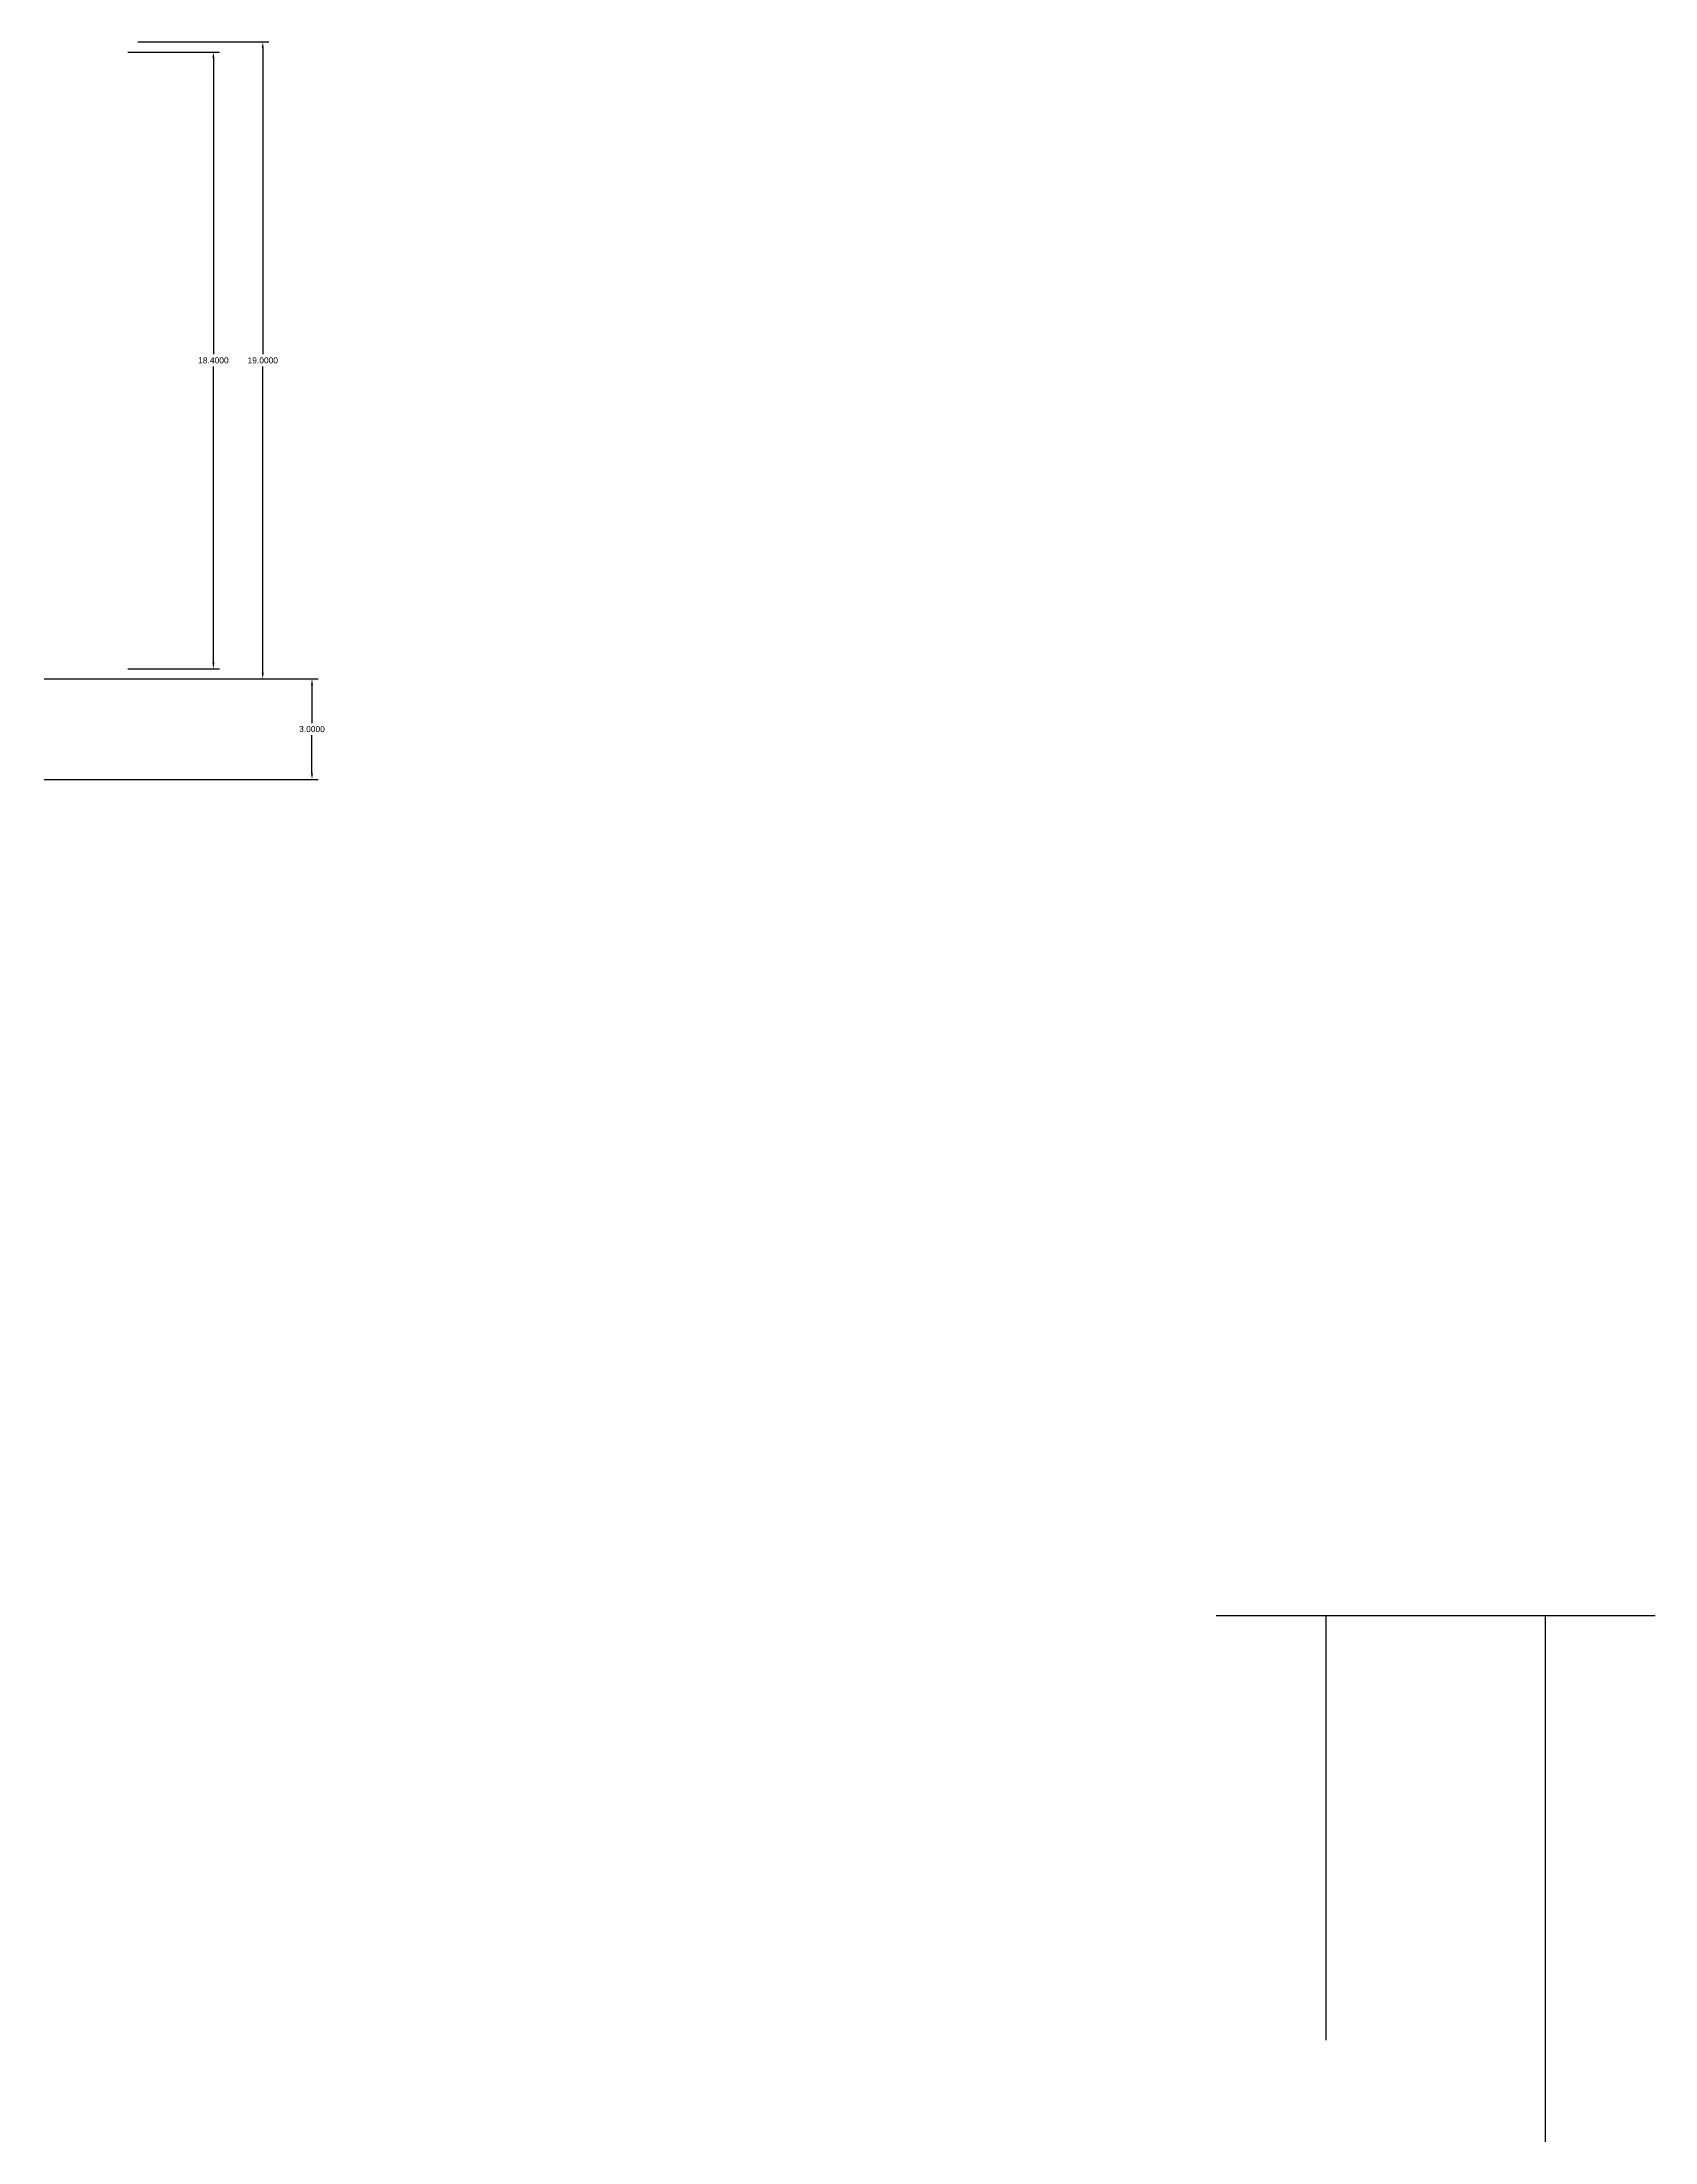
# Model space of a CAD drawing. Header units: millimetres. Extents: x -85 to 72, y -55 to 85.
# Drawn here: x 23.9 to 72.1, y -55.1 to 7.6 of the extents above; entities that cross this region are included whole.
import ezdxf

# ---------------------------------------------------------------- set-up
doc = ezdxf.new("R2010")
doc.units = ezdxf.units.MM
doc.header["$MEASUREMENT"] = 0
doc.styles.get("Standard").update_dxf_attribs({"font": 'arial.ttf'})
doc.dimstyles.get("Standard").update_dxf_attribs({"dimtxt": 0.18, "dimasz": 0.18, "dimexe": 0.18, "dimexo": 0.0625, "dimgap": 0.09, "dimtad": 0, "dimtih": 1, "dimtoh": 1, "dimdec": 4, "dimzin": 0, "dimdsep": 46, "dimtxsty": 'Standard', "dimcen": 0.09, "dimadec": 0, "dimazin": 0, "dimtfac": 1, "dimtdec": 4, "dimtofl": 0, "dimtmove": 0, "dimatfit": 3, "dimfxl": 1, "dimtolj": 1, "dimtzin": 0, "dimarcsym": 0})

# ---------------------------------------------------------------- blocks, each defined once
blk = doc.blocks.new('*D1')
at = {"color": 0, "lineweight": -2, "transparency": 16777216}
for p, q in [((26.793, 7.589), (30.699, 7.589)), ((30.519, 7.409), (30.519, -1.729)), ((30.519, -11.231), (30.519, -2.093)), ((26.793, -11.411), (30.699, -11.411))]:
    blk.add_line(p, q, dxfattribs=at)
at = {"color": 0, "transparency": 16777216}
for points in [[(30.489, 7.409), (30.549, 7.409), (30.519, 7.589)], [(30.489, -11.231), (30.549, -11.231), (30.519, -11.411)]]:
    blk.add_solid(points, dxfattribs=at)
at = {"layer": 'Defpoints', "color": 0, "transparency": 16777216}
for p in [(26.731, 7.589), (26.731, -11.411), (30.519, -11.411)]:
    blk.add_point(p, dxfattribs=at)
at = {"color": 0, "transparency": 16777216, "insert": (30.519, -1.911), "char_height": 0.18, "attachment_point": 5}
blk.add_mtext('\\A1;19.0000', dxfattribs=at)
blk = doc.blocks.new('*D2')
at = {"color": 0, "lineweight": -2, "transparency": 16777216}
for p, q in [((26.493, 7.289), (29.226, 7.289)), ((29.046, 7.109), (29.046, -1.729)), ((29.046, -10.931), (29.046, -2.093)), ((26.493, -11.111), (29.226, -11.111))]:
    blk.add_line(p, q, dxfattribs=at)
at = {"color": 0, "transparency": 16777216}
for points in [[(29.016, 7.109), (29.076, 7.109), (29.046, 7.289)], [(29.016, -10.931), (29.076, -10.931), (29.046, -11.111)]]:
    blk.add_solid(points, dxfattribs=at)
at = {"layer": 'Defpoints', "color": 0, "transparency": 16777216}
for p in [(26.431, 7.289), (26.431, -11.111), (29.046, -11.111)]:
    blk.add_point(p, dxfattribs=at)
at = {"color": 0, "transparency": 16777216, "insert": (29.046, -1.911), "char_height": 0.18, "attachment_point": 5}
blk.add_mtext('\\A1;18.4000', dxfattribs=at)
blk = doc.blocks.new('*D3')
at = {"color": 0, "lineweight": -2, "transparency": 16777216}
for p, q in [((23.993, -11.411), (32.168, -11.411)), ((31.988, -11.591), (31.988, -12.729)), ((31.988, -14.231), (31.988, -13.093)), ((23.993, -14.411), (32.168, -14.411))]:
    blk.add_line(p, q, dxfattribs=at)
at = {"color": 0, "transparency": 16777216}
for points in [[(31.958, -11.591), (32.018, -11.591), (31.988, -11.411)], [(31.958, -14.231), (32.018, -14.231), (31.988, -14.411)]]:
    blk.add_solid(points, dxfattribs=at)
at = {"layer": 'Defpoints', "color": 0, "transparency": 16777216}
for p in [(23.931, -11.411, -3.2), (23.931, -14.411, -3.2), (31.988, -14.411)]:
    blk.add_point(p, dxfattribs=at)
at = {"color": 0, "transparency": 16777216, "insert": (31.988, -12.911), "char_height": 0.18, "attachment_point": 5}
blk.add_mtext('\\A1;3.0000', dxfattribs=at)

msp = doc.modelspace()

# ---------------------------------------------------------------- linework, layer by layer
for p, q in [((72.06373, -39.36164, -8.8), (58.96373, -39.36164, -8.8)), ((62.23873, -39.36164, -4.8), (62.23873, -39.36164, -8.8)), ((68.78873, -39.36164, -4.8), (68.78873, -39.36164, -8.8)), ((72.06373, -39.36164, -13.1), (72.06373, -39.36164, -8.8))]:
    msp.add_line(p, q)
at = {"extrusion": (0, -1, 0)}
for p, q in [((62.23873, -39.36164, -6.8), (62.23873, -52.02322, -6.8)), ((65.51373, -39.36164, -4.4), (65.51373, -39.36164, -4.8)), ((68.78873, -39.36164, -0.4), (68.78873, -39.36164, -4.4)), ((68.78873, -39.36164, -6.8), (68.78873, -55.06285, -6.8))]:
    msp.add_line(p, q, dxfattribs=at)
at = {"extrusion": (-1, 0, 0)}
msp.add_line((68.78873, -39.36164, -2.4), (68.78873, -41.26164, -2.4), dxfattribs=at)

# ---------------------------------------------------------------- dimensions: what is measured, and where the dimension line sits
for base, p1, p2, picture, middle in [((30.5187, -11.41123), (26.73091, 7.58877), (26.73091, -11.41123), '*D1', (30.5187, -1.91123)), ((29.04613, -11.11123), (26.43091, 7.28877), (26.43091, -11.11123), '*D2', (29.04613, -1.91123)), ((31.98841, -14.41123), (23.93091, -11.41123, -3.2), (23.93091, -14.41123, -3.2), '*D3', (31.98841, -12.91123))]:
    dim = msp.add_linear_dim(base=base, p1=p1, p2=p2, angle=90, dimstyle='Standard')
    dim.commit()
    dim.dimension.update_dxf_attribs({"geometry": picture, "text_midpoint": middle})

doc.saveas('drawing.dxf')
